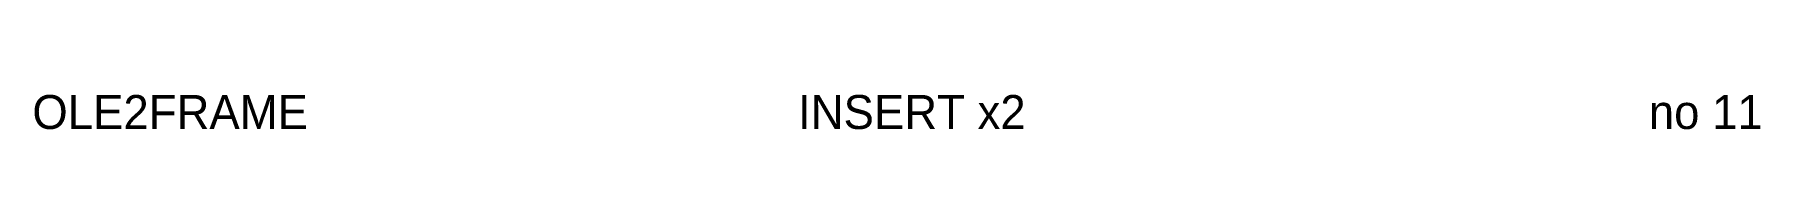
# Model space of a CAD drawing. Header units: metres. Extents: x 10 to 213, y 45 to 49.
import ezdxf

# ---------------------------------------------------------------- set-up
doc = ezdxf.new("R2010")
doc.units = ezdxf.units.M

msp = doc.modelspace()

# ---------------------------------------------------------------- texts
for s, p in [('OLE2FRAME', (10, 45)), ('INSERT x2', (100, 45)), ('no 11', (200, 45))]:
    msp.add_text(s, height=4).set_placement(p)

doc.saveas('drawing.dxf')
